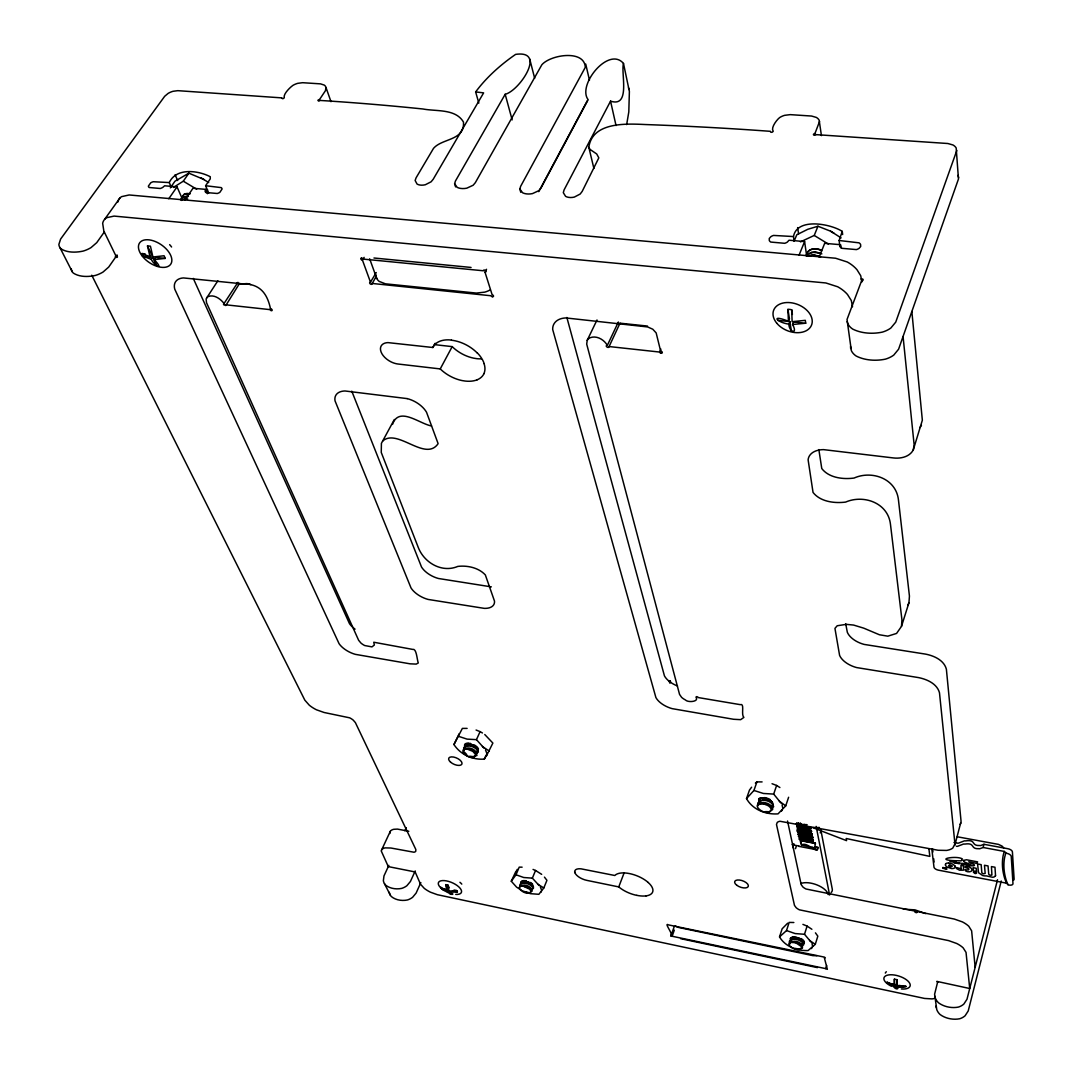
<?xml version="1.0" encoding="UTF-8"?>
<svg xmlns="http://www.w3.org/2000/svg" width="1073" height="1073" viewBox="0 0 1073 1073"><rect width="100%" height="100%" fill="white"/><g stroke="black" fill="none" stroke-linecap="round" stroke-linejoin="round"><path stroke-width="1.5" d="M815.332 844.303L815.319 843.15L800.512 840.454M522.444 886.016C513.337 886.271 526.333 896.398 530.599 892.293L530.88 890.925L529.593 889.155L522.216 885.681L530.357 888.35L532.262 890.939L530.317 892.213M469.625 756.21L474.454 756.8L475.58 754.52L472.831 751.355L466.004 748.578L471.637 749.665L476.13 752.616L476.949 755.486L473.716 756.411M805.729 323.201L805.3 320.344L792.129 321.672L791.686 309.775L789.782 309.4L787.944 309.4L788.414 321.283C770.387 313.987 776.195 322.316 788.87 324.14C789.004 332.456 798.325 334.776 792.585 324.515L793.591 321.967L805.729 323.201L792.585 324.515M794.181 241.291L793.47 236.556C797.038 217.175 830.945 223.975 842.251 231.379L839.126 240.5L839.944 246.844M389.834 833.48L390.317 831.293A17.45 7.591 24.2 0 1 393.764 829.295L397.439 829.094L408.813 831.267M798.151 833.077L803.315 833.694M803.261 840.199L799.519 839.059L803.301 839.958L803.127 838.818L799.318 838.053M803.69 827.685C800.565 827.35 812.274 830.194 810.678 827.31L803.409 826.586L803.194 828.208L797.159 827.095M797.199 830.073C806.976 836.095 806.252 825.647 797.641 827.806M799.157 839.408L805.756 840.642L806.024 839.099M790.01 943.918L790.063 943.046M897.149 987.214L903.077 987.348L906.001 986.208L896.948 985.966L896.907 979.716L895.633 979.367L894.386 979.18L894.439 985.43L886.808 982.144C891.086 983.056 899.67 994.725 897.739 985.068M896.907 979.716L896.948 985.966M237.254 282.736L237.267 283.031A1.395 0.818 32.9 0 0 237.415 283.366C241.17 285.847 245.851 281.85 250.854 284.613M937.762 982.278L936.823 981.379L969.724 988.515L966.035 952.381L963.152 947.848A20.052 9.268 16.8 0 0 956.687 943.475L948.572 940.605L799.398 909.824A9.952 4.641 18.8 0 1 796.126 907.664L794.476 905.384L776.49 824.507L777.228 822.455A10.529 5.217 19.2 0 1 779.95 821.261L938.151 850.259L946.574 850.433A21.527 10.851 16.8 0 0 952.784 848.086L954.943 843.874L939.479 692.756C937.051 683.702 926.965 679.289 918.528 677.6L856.603 667.567A20.105 11.441 18.2 0 1 839.596 655.388L834.942 628.389L837.195 625.76L846.275 624.352L853.572 625.063L863.765 628.161L879.404 634.76L887.814 636.168L896.572 633.432L901.494 626.364L908.952 602.664L909.435 596.078L898.45 499.911C896.129 478.598 871.973 470.068 854.081 478.048C843.056 479.564 828.919 477.887 821.77 468.539L818.847 449.587M954.782 845.444L961.073 821.422L946.386 669.244C944.066 660.217 934.033 655.764 925.623 654.128L864.154 644.417A19.944 11.535 18 0 1 847.321 632.265L845.712 623.789M769.73 811.711C773.392 810.061 769.636 806.145 767.329 805.273C757.699 802.108 773.579 804.173 772.667 809.592L769.81 811.268M800.217 949.176L801.611 948.197L801.424 946.56L794.798 942.134L798.513 943.127L802.416 945.715L802.443 948.022L800.243 948.599M669.901 683.233L670.29 680.926L668.694 680.658M901.494 626.364L901.937 619.805L890.442 524.107C887.881 502.768 863.658 494.304 845.631 502.084C834.486 503.519 820.322 501.788 813.039 492.427L808.117 459.834A22.372 14.325 19.4 0 1 823.541 449.627L893.42 457.943C900.69 458.815 909.569 456.924 913.271 449.936L922.351 420.214L911.849 311.492M814.997 133.548A1.355 0.832 -9.8 0 0 813.642 134.165L813.468 134.447A1.355 0.832 -9.8 0 0 814.233 135.225L814.715 135.252A1.355 0.832 -9.8 0 0 816.084 134.635L947.861 143.514L952.931 144.962A13.801 8.597 -7.3 0 1 956.177 147.98L958.471 179.003L898.584 349.208L893.755 355.096A21.809 14.942 -8 0 1 885.399 359.147C875.836 361.145 864.972 360.474 856.2 356.048A21.782 14.915 -8.1 0 1 851.345 350.63L847.026 319.472L861.539 280.925A1.475 0.979 -8.5 0 0 862.987 280.227L863.135 279.865A1.475 0.979 -8.5 0 0 862.276 278.953L861.753 278.9A1.475 0.979 -8.5 0 0 861.042 279.06M956.834 150.394L895.74 322.128L890.831 328.043A22.117 14.955 -8.1 0 1 882.355 332.12C872.671 334.159 861.686 333.542 852.767 329.129A22.077 14.928 -8.3 0 1 847.858 323.724L847.16 321.618M819.209 257.024L824.681 243.33L840.454 244.698L840.561 246.683A7.095 4.627 -8.9 0 0 842.131 248.332L856.402 249.593A7.095 4.627 -8.8 0 0 859.124 248.306L860.707 246.468L860.586 244.483A7.109 4.641 -8.8 0 0 859.004 242.833L839.126 240.5M392.503 424.425C398.901 405.889 419.382 423.781 431.507 425.954M674.3 930.103L672.114 936.313L670.746 936.206L674.313 926.415M1004.221 851.412L1003.121 855.811A174.872 86.336 13.2 0 0 1004.69 878.398L1006.407 883.146L1008.848 885.037A4.413 2.173 15.7 0 0 1012.979 883.602L1011.249 856.495A4.493 2.253 15.7 0 0 1006.729 853.317L1004.221 851.412L983.136 847.496L980.118 848.622A2.226 1.127 16.1 0 1 978.63 848.689C970.005 849.078 975.518 842.426 964.761 844.089A2.226 1.113 16.3 0 0 963.272 844.143L957.854 846.208A2.213 1.113 16.5 0 1 956.378 846.275M1005.736 853.129L1004.623 857.528A175.06 86.309 13.2 0 0 1006.166 880.101L1007.882 884.849M1001.243 880.987L968.222 1010.954L965.123 1015.742A14.432 12.903 1.9 0 1 959.664 1018.76C953.106 1020.061 945.541 1018.532 940.149 1014.562A14.418 12.889 1.5 0 1 936.783 1009.666L934.596 994.269L937.735 981.647M997.514 879.753L966.988 999.245L963.862 1004.046A14.566 12.97 1.4 0 1 958.35 1007.091C951.738 1008.405 944.119 1006.876 938.66 1002.906A14.539 12.956 1.1 0 1 935.267 997.97L934.744 996.12M983.136 847.496L983.968 844.303L1007.896 848.73A4.48 2.267 15.6 0 1 1012.416 851.895L1014.119 879.055A4.399 2.173 15.7 0 1 1013.475 880.168M520.767 192.308L519.869 189.076L520.62 186.367L585.295 67.344C584.544 49.398 550.65 54.616 541.852 64.756L475.326 182.665L473.153 185.24L466.795 188.177A12.782 7.779 -16.3 0 1 457.192 187.373L454.617 183.724L455.435 181.042L505.182 94.276C519.48 90.816 547.015 49.774 515.617 54.388C500.742 64.608 486.324 77.471 475.647 91.929L478.826 103.102M815.306 844.8L814.622 846.932L818.028 847.576L814.622 846.932M894.439 985.43L894.386 979.18M894.641 986.691L895.231 984.545L887.076 982.814M800.257 841.755L800.297 841.943M465.213 747.599L465.481 746.714C469.049 743.562 476.023 746.097 477.78 750.228L477.056 751.368M626.659 124.602L628.805 111.914L629.382 91.487L623.493 63.468C608.807 45.844 576.885 85.196 588.165 99.682L540.993 188.03L538.861 190.645L532.463 193.609A12.93 7.967 -15.1 0 1 522.631 192.791L519.869 189.076M671.054 935.482C673.308 934.127 663.342 921.935 668.546 924.913L824.386 957.116L825.285 957.773L824.413 958.041L827.363 969.321L825.727 968.637L826.679 965.499M787.662 923.182L782.137 928.802L779.521 936.917C785.315 946.681 797.159 950.973 808.09 950.557L815.292 944.334L817.827 936.152L815.44 932.853M810.987 941.987L804.509 934.288L807.084 926.093L802.912 924.376M817.988 847.388C818.203 855.61 806.346 840.615 801.665 845.135L797.024 822.857M913.271 449.936L914.142 444.906L903.064 336.506M813.28 841.178L813.066 840.119L803.677 838.979L803.918 839.958L807.808 840.789L813.374 840.883L813.173 839.81L809.82 839.234L805.971 839.086L806.118 840.374M816.808 849.601L812.516 847.201M779.521 936.917L786.522 930.573L789.138 922.418L793.846 922.512M815.346 844.116L815.319 843.15M820.228 832.849L821.207 829.805M811.201 830.757C796.018 829.053 800.834 831.146 811.416 831.843L811.295 830.462L797.454 828.369M811.416 831.843L811.295 830.462M803.677 832.903L804.75 832.876L804.911 833.936L803.865 834.07L812.046 834.968C812.435 832.34 804.214 832.433 804.844 834.164M809.82 841.447L809.981 842.251L807.714 840.722M812.046 834.968L811.926 833.587M812.449 837.007L803.06 835.787L803.248 836.94L807.178 837.691L812.663 838.08L812.543 836.712L798.138 834.512M812.663 838.08L812.543 836.712M803.342 839.676L803.127 838.818M803.556 838.67L803.959 840.32M804.911 833.936L798.473 833.359M812.422 847.509L801.665 845.135M803.892 840.038L806.172 840.387M805.313 836.216L805.488 837.275M810.786 828.691L810.678 827.31M801.947 827.028L796.689 825.593M801.196 829.469L797.279 828.879M802.228 826.398L802.604 828.208L797.762 827.296M797.279 826.827L802.014 827.578L796.904 826.626M802.389 826.626L810.571 827.618M802.993 824.52L796.193 823.648M795.522 848.649L796.314 846.248M797.159 830.207L802.041 830.985M803.556 827.887L803.409 826.586M801.424 836.578L801.249 835.438L801.464 836.444M798.916 846.181L798.849 846.06M803.06 832.97L798.004 831.87L803.328 833.399M798.58 835.116C800.914 833.171 803.127 837.691 802.752 836.149M803.516 832.675L803.892 834.472L799.063 833.56M798.768 823.098L798.862 823.916M793.859 843.646L792.987 846.946M799.479 827.203L799.291 826.089L799.506 827.109M800.74 824.694L797.467 824.212M800.123 830.341L799.962 829.188L800.176 830.207M751.61 787.206L749.477 790.09L746.5 798.607C752.71 809.726 765.76 814.729 778.032 813.87L785.731 805.863L788.615 797.252M780.916 802.98L773.687 794.087L776.624 785.463L772.05 783.719M746.5 798.607L753.943 790.466L756.934 781.895L762.098 781.909M521.049 881.765L520.861 883.629M531.497 889.799L531.698 889.289C529.914 885.694 523.865 883.709 520.485 886.11L520.217 886.848M636.785 895.378L634.492 894.828A20.494 9.308 21.2 0 1 625.827 891.529A21.017 9.536 21.2 0 1 618.759 886.902L624.003 873.207M459.15 733.784L453.959 744.541C460.438 754.574 472.522 760.033 484.312 759.107L486.82 754.896M806.413 254.623C808.103 248.426 816.191 247.715 821.18 250.116M788.87 324.14L789.889 321.592L777.818 320.371M788.414 321.283L789.433 318.748L787.944 309.4M800.445 241.881L814.233 235.443L817.961 226.242L830.609 231.205L841.111 237.898M907.812 605.454L908.952 602.664M799.036 255.213L804.602 241.573L789.017 240.218L787.394 242.029A6.988 4.533 -10.3 0 1 784.685 243.303L770.763 242.069A6.975 4.52 -10.5 0 1 769.287 240.446L769.247 238.488L770.883 236.69A6.988 4.533 -10.5 0 1 773.579 235.43L793.47 236.556M522.712 890.925L530.357 893.661L538.887 894.305L543.81 887.961L546.935 880.316L544.44 877.124M539.223 885.627L532.369 878.143L535.534 870.485L533.053 869.425M794.248 240.888L796.77 234.786L807.835 229.273L817.961 226.242M521.666 890.389L516.569 887.13L511.284 881.215L515.952 871.263M511.284 881.215L516.019 874.777L519.211 867.145L522.122 867.172M597.004 319.982L587.213 340.315L586.703 344.111L679.558 694.419L681.556 697.289A10.971 5.861 21.1 0 0 685.312 699.878C687.847 702.869 699.408 701.755 696.028 697.302C695.881 696.136 697.933 696.739 698.134 697.544L740.182 704.639C745.091 702.976 740.719 714.47 743.871 717.421L740.665 719.661L733.556 719.272L672.141 708.636A18.429 9.778 21.4 0 1 655.898 697.544L552.702 329.559A22.694 14.714 26.8 0 1 565.806 317.93L647.623 326.943L652.773 329.21L656.166 332.925L660.66 351.179M390.317 831.293L381.197 850.849L388.292 866.608L415.157 871.96L420.536 884.246L424.264 888.35A17.342 7.337 23.6 0 0 430.501 892.213L437.368 894.694L924.564 998.44L931.941 998.896A19.22 8.557 17.3 0 0 934.047 998.574M454.013 890.04L456.816 890.63L457.393 891.864L449.547 892.32L452.269 894.426L451.237 894.278L443.028 889.893L440.695 887.223L446.824 890.617L447.669 888.699L445.764 884.635L447.924 885.077L449.185 887.787M447.401 891.864L448.246 889.933L441.271 888.457M486.297 756.21L492.869 743.066L484.755 734.522M484.312 759.107L486.096 755.11M420.844 882.583L416.109 893.098L412.622 897.283A13.171 10.582 -28.8 0 1 407.391 899.979C402.026 901.105 395.548 900.126 391.323 896.518A13.158 10.569 -28.9 0 1 389.271 892.28M659.64 352.239L660.901 349.101M415.211 870.927L410.423 881.496L406.895 885.708A13.278 10.623 -28.6 0 1 401.61 888.404C396.219 889.544 389.687 888.578 385.422 884.957A13.265 10.596 -28.7 0 1 383.369 880.705L383.986 875.903L388.855 865.361M484.151 748.243L476.466 739.646L480.087 731.625L476.077 730.029M186.595 199.162L180.438 199.699L184.167 194.28L190.31 193.744M453.959 744.541L462.369 728.406L467.117 728.393M404.883 830.757L406.278 827.752M516.77 870.418L517.266 869.345M618.356 322.034L607.331 345.372C604.153 339.712 596.776 335.299 590.298 337.673A13.372 8.678 26.1 0 0 587.213 340.315M606.406 345.922A1.475 0.966 25.9 0 0 606.486 346.445A1.368 0.885 25.9 0 0 607.72 347.357L608.19 347.411A1.368 0.885 25.9 0 0 609.021 346.727L619.993 323.188L647.515 326.071M540.913 892.2L541.436 891.153M623.493 63.468C620.704 72.977 630.964 107.837 610.55 101.144L564.09 189.908L563.298 192.657L565.605 196.359A10.126 6.29 -14.4 0 0 574.337 197.083L580.171 194.039L582.183 191.396L598.828 157.852L596.682 153.949L590.123 149.482L588.822 147.296C592.417 121.893 626.055 123.623 645.597 124.548C687.27 126.037 728.916 128.264 770.508 131.335L770.454 131.496A1.355 0.832 -10.6 0 0 771.554 132.301A1.65 1.019 -10.6 0 0 772.171 132.207L773.15 131.442A1.65 1.019 -10.6 0 0 773.123 131.054C770.776 128.049 776.155 120.391 779.548 117.654A13.211 8.074 -10.3 0 1 784.618 115.334L790.197 114.637L811.564 116.045L816.298 117.413A13.265 8.128 -9.9 0 1 819.168 120.27L821.435 135.614M960.174 824.426L960.912 822.991M759.523 802.041C762.434 797.601 771.675 799.935 772.855 804.83L772.453 805.488M758.517 804.924C761.495 800.552 769.435 802.872 771.836 806.909M184.811 200.168L192.992 188.258L205.547 189.358L205.091 191.074A6.317 3.675 -20.3 0 0 205.922 192.496L217.256 193.489A6.331 3.675 -20.2 0 0 219.831 192.362L222.071 189.036A6.331 3.688 -20.2 0 0 221.226 187.614L205.6 185.723L208.698 192.992M394.354 419.476L381.411 443.35L381.264 452.471L418.242 547.391C424.17 562.815 441.955 573.156 457.809 566.41C467.399 565.256 478.625 567.671 485.345 574.94L494.492 601.081A18.724 10.046 25.2 0 1 484.285 608.364L428.087 599.431A18.59 9.845 26 0 1 411.013 587.937L335.044 400.873A20.776 11.951 29.4 0 1 344.969 390.974L407.19 398.606M538.753 191.638L587.387 100.567M451.398 340.034L448.38 339.846A28.341 17.396 28.6 0 0 438.522 341.831A29.038 17.825 28.5 0 0 432.862 347.504L387.93 342.609A14.888 8.946 29.7 0 0 380.539 350.013L381.049 351.89A14.995 9.013 29.7 0 0 390.907 361.802A14.807 8.906 29.7 0 0 398.029 364.015L440.238 368.924L452.189 346.619A28.783 17.959 28.7 0 0 462.087 353.889A28.072 17.517 28.7 0 0 473.783 358.181L476.814 358.664A28.367 17.704 28.7 0 0 481.267 358.851M492.279 296.685L492.735 296.738A1.381 0.885 29.1 0 0 493.5 296.014L493.459 295.826A1.381 0.885 29.1 0 0 492.131 294.74L484.996 272.153L486.538 269.283M432.862 347.504L435.128 343.306M376.18 276.485L372.17 283.634A1.355 0.845 31.3 0 1 371.499 284.345L371.057 284.305A1.355 0.845 31.3 0 1 369.823 283.393L369.649 283.017A1.355 0.845 31.3 0 1 370.373 282.347L376.234 272.569M370.534 282.306L362.459 260.162L364.123 257.372M797.534 829.845L801.41 830.489L801.249 829.697M790.935 940.31C793.886 936.796 800.659 938.821 803.033 942.228L801.907 943.704M920.044 427.51L921.452 425.27M237.924 282.333L223.546 304.263A1.408 0.805 32.7 0 0 223.721 304.759L225.799 305.51L239.547 283.42M206.606 298.079L217.859 280.764M205.694 192.402L207.532 189.72M141.918 253.536L143.433 256.393L151.213 259.317C154.539 266.037 164.813 270.758 154.15 259.612L155.652 257.413L165.269 258.392L164.062 255.763L152.929 256.997L150.435 246.213L147.484 245.918L149.992 256.702L141.918 253.536L145.11 253.858M205.6 185.723L210.268 178.883L210.268 176.737C198.237 170.419 176.187 167.468 169.266 182.571L171.184 186.917M149.992 256.702L151.494 254.502L147.484 245.918M151.213 259.317L152.715 257.118L143.152 256.152M173.357 187.48L183.295 181.203L188.861 173.182L204.085 179.553M168.796 198.733L177.032 186.863L164.625 185.79L162.801 187.373A6.277 3.595 -20.9 0 1 160.239 188.486L149.16 187.507A6.277 3.581 -21 0 1 148.382 186.112L150.703 182.839A6.277 3.581 -21 0 1 153.251 181.726L169.266 182.571M781.466 811.067L782.378 809.753M170.325 187.882L174.953 181.23L188.861 173.182M117.131 255.012L108.708 267.056L103.088 272.006A19.073 11.146 -22.6 0 1 95.296 275.453C88.187 276.982 79.643 277.142 73.38 273.132A19.046 11.106 -22.7 0 1 71.261 268.652M104.363 231.929L96.731 242.659L91.017 247.608A19.301 11.106 -22.5 0 1 83.117 251.095C75.955 252.638 67.344 252.852 61 248.842A19.274 11.079 -22.5 0 1 58.881 244.389L60.611 239.064L164.679 96.288L168.139 93.391A11.951 6.559 -19.9 0 1 172.994 91.299L177.796 90.668L281.917 97.884A1.516 0.858 -18.5 0 0 281.837 98.233L282.628 98.676A1.516 0.858 -18.5 0 0 283.178 98.595L284.184 97.898A1.516 0.845 -18.5 0 0 284.251 97.549C283.245 94.29 289.267 88.04 292.808 85.451A12.071 6.787 -18.2 0 1 297.677 83.345L302.599 82.701L320.532 83.868L324.247 85.089A12.098 6.827 -18 0 1 326.044 87.651L330.994 101.694M104.698 219.241L119.787 198.17M811.322 948.599L812.194 947.553M805.944 255.723L811.818 252.101L819.946 253.228M464.26 749.397C467.828 746.258 474.789 748.793 476.573 752.924L475.835 754.064M382.605 441.11C397.251 427.725 425.377 462.342 438.119 443.645L426.544 412.273A20.91 12.246 28.5 0 0 407.19 398.606M181.471 200.45L182.531 199.484M521.558 883.548C524.925 881.134 530.974 883.119 532.745 886.714M755.379 783.075L756.934 781.895M790.506 942.309C794.114 940.122 799.774 941.598 802.161 944.978L802.175 945.621M809.377 253.577L815.332 251.739L821.851 253.885M772.184 808.09L773.646 806.695C772.372 800.793 761.307 797.789 757.739 803.06L758.195 805.622M474.454 756.8C469.438 760.355 456.857 749.504 466.259 748.941M789.701 943.422L789.326 941.276C792.773 937.198 799.935 939.774 803.288 942.966L804.173 942.523M802.403 945.689L803.784 944.642L803.288 942.966M184.395 196.775L187.601 196.01M182.303 196.989L188.446 196.453M983.968 844.303L980.963 845.43A2.226 1.127 16.1 0 1 979.461 845.497C970.85 845.9 976.39 839.234 965.62 840.91A2.226 1.127 16.3 0 0 964.131 840.964L958.726 843.043A2.213 1.113 16.4 0 1 957.237 843.11L953.977 842.506M521.786 881.107L525.998 880.651M761.817 797.749L758.732 800.176L759.188 802.738M769.703 811.725C763.037 815.534 749.008 802.658 763.641 803.395L764.003 804.039M529.727 892.749L525.26 891.998M809.793 255.629L814.072 254.838L820.617 256.997M463.496 749.262L466.004 748.9M806.802 824.963L804.629 825.15M808.13 255.924L813.254 255.039L818.699 256.34M793.068 936.635L790.197 938.54L790.573 940.672M800.203 949.189C794.342 952.1 781.332 941.142 794.798 942.134L795.133 942.724M476.372 753.702L478.37 751.972C476.358 746.982 468.029 743.804 463.71 747.505L464.26 751.06M809.122 840.561L813.374 840.883M806.869 824.654L803.033 824.533M808.492 837.463L812.757 837.772M456.816 890.63L448.97 891.073L447.924 885.077M165.269 258.392L154.15 259.612M758.638 803.959L763.56 803.918M519.869 886.164L522.216 885.976M769.462 811.778L765.505 811.604M531.376 889.651L533.321 888.364C531.296 884.004 524.053 881.523 519.976 884.326L519.788 886.204M790.224 942.443L794.731 942.604M470.256 743.267L465.722 743.991L464.824 747.076M799.962 949.216L794.838 948.344M183.979 198.894L187.695 198.988M903.278 909.166L914.934 909.85L925.744 913.633M816.902 955.721L812.932 955.641L678.686 927.488L675.346 926.053M819.423 827.471L812.838 827.659L846.57 840.669L846.181 838.496L929.835 856.388L928.896 848.649M476.466 739.646L467.063 739.123L458.694 736.386M773.687 794.087L763.386 793.47L753.943 790.466M814.957 133.508L819.571 121.41M532.369 878.143L523.745 877.513L516.019 874.777M471.06 267.445L373.967 258.003M804.509 934.288L795.133 933.564L786.522 930.573M361.494 258.07L361.936 258.124A1.381 0.858 31.9 0 1 363.184 259.089L483.36 270.772A1.395 0.912 29.6 0 1 484.178 270.061L484.58 270.074A1.395 0.912 29.6 0 1 485.881 271.053L485.989 271.402A1.395 0.912 29.6 0 1 485.224 272.153L484.996 272.153M806.628 834.271L812.14 834.66M807.258 837.383L808.023 837.45M807.889 840.481L808.64 840.561M372.116 283.446L491.018 295.759A1.381 0.885 29.1 0 0 492.319 296.698M225.867 304.812L269.752 309.601L271.08 310.647A1.368 0.805 32.1 0 0 272.14 309.936A1.368 0.805 32.1 0 0 270.476 308.729M608.995 346.539L659.587 352.051M434.458 344.634L452.189 346.619M817.425 967.618L680.604 938.66M805.3 836.98L802.228 836.404M948.693 862.96L952.703 864.06L954.89 865.898M491.34 586.864L438.441 578.495A18.442 9.939 26.1 0 1 421.528 567.027L351.783 391.176M362.459 260.162L362.231 260.122A1.381 0.858 31.9 0 1 360.957 259.197L360.81 258.821A1.381 0.858 31.9 0 1 361.507 258.11M668.975 681.69L670.571 681.945L670.29 680.926M957.277 836.779L998.467 844.384L1001.941 846.034A9.295 7.833 0.5 0 1 1003.604 847.898M796.984 824.654L803.583 826.25M796.783 825.271L803.382 826.867M796.622 825.727L801.772 826.693M810.893 828.396L803.637 827.672M798.392 828.705L801.665 829.174L802 831.119M811.51 831.535L804.281 830.81L804.106 829.751M799.479 829.898L803.865 830.717M798.299 830.931L804.307 832.085L805.072 833.6M811.832 833.895L803.65 832.997M797.078 831.454L804.656 833.144M798.205 832.889L803.261 833.627M798.942 834.056L804.938 835.196L805.716 836.712M798.084 834.646L802.953 835.424L803.275 837.356L798.46 836.43M915.202 912.372L916.758 912.667M798.835 836.082L802.698 836.725M798.5 836.31L805.126 837.544L805.38 836.001M799.586 837.168C803.1 834.593 810.839 842.09 802.872 839.515M799.412 837.718L805.944 839.314M799.237 838.228L803.14 839.18M800.606 840.146L810.075 841.943M800.606 840.669L815.212 843.445M1006.407 883.146L938.419 870.163A4.332 2.133 16.8 0 1 933.979 867.118L931.807 848.85M792.102 844.706L798.513 845.94M798.768 846.329L817.197 849.856M618.759 886.915L586.851 880.37A10.69 4.815 21.9 0 1 574.927 872.738M672.141 936.246L825.727 968.637M453.195 890.979L457.393 891.864M899.375 985.416L905.934 986.798M916.852 912.385L915.269 911.929M196.667 189.183L183.295 181.203M828.436 244.108L814.233 235.443M543.81 887.961L537.667 884.125M535.534 870.485L541.677 874.347M815.292 944.334L809.565 940.458M489.288 751.073L482.394 746.486M807.084 926.093L811.885 929.272M200.785 177.662L208.698 182.571M480.087 731.625L482.448 732.98M830.609 231.205L834.11 233.31M785.731 805.863L779.32 801.182M776.624 785.463L779.897 787.528M466.755 754.56L464.676 752.414M115.294 256.662L116.421 257.359A1.395 0.778 34.5 0 0 117.359 256.621A1.395 0.778 34.5 0 0 115.656 255.401M224.217 303.726C220.743 299.032 214.292 294.176 208.229 296.537A12.822 7.337 32.7 0 0 206.15 299.085L206.512 302.707L358.637 640.286L360.957 643.076A10.395 5.191 26.2 0 0 364.726 645.544L371.969 646.885L374.343 645.007L373.753 642.231L412.582 649.38C416.592 648.159 416.914 659.224 418.269 662.966L416.23 664.093L410.074 663.825L355.324 654.342A17.49 8.664 26.4 0 1 339.081 643.706L174.738 289.133A21.795 12.393 33.2 0 1 183.47 277.934L242.096 283.808C258.754 283.607 266.962 292.017 270.49 308.756M793.537 848.287L793.068 847.281M540.416 887.13L541.543 889.933M485.506 750.014L486.86 753.394M59.9 247.541L72.293 271.818M384.483 883.683L390.384 895.244M91.755 275.224L304.826 700.146L309.306 705.216A19.569 9.161 26.2 0 0 316.428 709.776L324.073 712.485L349.65 717.824A9.697 4.52 25.7 0 1 353.205 720.104L355.391 722.612L415.841 849.508L415.761 851.251A8.892 3.849 24.1 0 1 413.977 852.23L390.907 848.019L385.086 847.885A17.557 7.498 24.1 0 0 381.639 849.843M475.647 91.929L483.628 92.868L433.224 179.231L431.118 181.793L425.324 184.744A9.872 5.955 -17 0 1 417.062 184.06L415.13 180.479L416.083 177.823L433.492 148.396C442.224 138.122 464.73 140.831 463.482 122.094C455.676 108.561 436.456 111.565 422.977 108.99C388.775 105.462 354.506 102.592 320.197 100.446L318.788 101.144L317.903 100.433A1.381 0.778 -18 0 1 318.158 100.084L318.949 99.655A1.516 0.858 -18 0 1 319.499 99.574L325.374 90.789L326.044 87.651M115.669 255.428L103.826 230.99L102.659 223.278A26.53 15.009 34.9 0 1 106.442 217.739L114.087 216.089L825.861 282.964L837.731 286.786A28.837 20.266 20.6 0 1 847.469 294.458L851.318 300.547L852.525 306.784M152.715 257.118L156.685 265.608M448.246 889.933L450.137 893.97M193.274 278.39L349.476 623.641A17.356 8.758 26.5 0 0 355.056 629.154M177.032 186.863L182.128 198.451M175.1 174.751L177.649 180.532M205.547 189.358L207.411 193.717M958.041 175.328L958.699 177.756M446.824 890.617L445.764 884.635M811.993 943.516L812.596 946.332M369.675 258.834L376.757 278.457M628.496 87.812L629.086 89.475M782.056 804.804L782.794 808.237M454.617 183.724L455.596 186.917M505.182 94.276L512.156 119.908M566.866 317.474L664.442 675.869A18.281 9.872 21.4 0 0 677.506 685.969M529.727 59.015L534.662 78.249M588.822 147.296L593.892 168.448M585.724 64.058L589.479 80.22M610.55 101.144L616.036 125.554M574.618 871.678L574.846 872.671M787.542 821.006L801.169 884.568L802.792 886.861A9.885 4.694 18.8 0 0 806.038 889.007L954.326 919.065L962.374 921.895A19.904 9.375 16.7 0 1 968.785 926.267L971.628 930.827L975.156 967.283M796.917 823.165L801.558 845.43M798.607 823.018L798.822 824.051M800.471 823.232L800.699 824.319L800.445 823.326M804.401 824.399L807.285 839.394M803.985 829.952L804.2 831.025M816.164 826.398L829.59 895.003M820.872 830.1L832.259 889.061A15.102 7.176 18.6 0 1 831.079 892.588M789.889 321.592L791.351 330.833M895.231 984.545L895.888 988.609M791.686 309.775L792.41 314.443M797.641 227.583L798.58 233.901M804.602 241.573L806.668 255.79M619.993 323.188L620.02 323.375A1.355 0.899 26 0 1 619.188 324.073L618.732 324.033A1.355 0.899 26 0 1 617.498 323.107M840.454 244.698L840.87 247.876M842.251 231.379L842.654 234.544M861.887 281.971L860.72 275.721L856.938 269.645A28.542 20.36 20.5 0 0 847.308 262L835.572 258.231L129.149 194.964L121.531 196.654A26.289 15.129 35.2 0 0 117.722 202.234M932.504 848.716L932.906 852.042M933.684 858.682L934.073 862.008M375.952 274.876L376.127 276.713A19.663 12.366 -18.2 0 0 379.212 281.421L385.408 283.822L476.412 293.077L484.768 292.138A19.944 12.782 -16.7 0 0 490.281 289.911M936.125 1005.964L936.26 1007.815M850.527 346.391L850.661 348.537M945.635 863.913A4.963 2.454 16.6 0 1 948.653 863.014M954.89 865.911A5.03 2.481 16.6 0 1 953.32 868.459A4.989 2.468 16.6 0 1 951.282 868.5L947.164 867.064A4.963 2.454 16.6 0 1 945.393 864.986A5.03 2.481 16.6 0 1 945.715 863.913M648.172 882.475A20.722 9.402 21.2 0 1 651.727 893.46A20.964 9.523 21.2 0 1 646.026 895.901M646.094 895.875A20.722 9.402 21.2 0 1 636.852 895.351M574.712 871.772A10.69 4.815 21.9 0 1 580.976 868.822L614.829 875.501A21.017 9.536 21.2 0 1 619.59 873.234A20.494 9.308 21.2 0 1 627.236 873.194L629.516 873.583A20.843 9.456 21.2 0 1 648.172 882.449M477.096 379.829A28.636 17.584 28.5 0 1 465.092 381.049L462.034 380.566A28.327 17.383 28.5 0 1 450.244 376.221A29.038 17.839 28.5 0 1 440.238 368.924M451.492 340.221A28.636 17.584 28.5 0 1 477.23 352.99M484.124 363.774A28.636 17.584 28.5 0 1 483.91 373.699M483.977 373.632A28.971 17.798 28.5 0 1 477.096 379.829M660.66 351.153A1.435 0.952 24.6 0 1 662.296 352.427A1.435 0.952 24.6 0 1 660.874 353.165M606.406 345.962A1.368 0.885 25.9 0 1 607.331 345.412M477.284 352.869A28.555 17.53 28.5 0 1 484.205 363.707M660.874 353.165A1.381 0.912 24.6 0 1 659.64 352.239M169.628 244.644A18.818 10.743 34.3 0 1 171.586 247.005M182.625 197.472A9.778 5.794 35 0 1 189.331 193.663M891.368 986.221A13.708 6.116 17.6 0 1 887.009 975.29A13.708 6.116 17.6 0 1 907.932 981.03A13.708 6.116 17.6 0 1 901.4 988.984M896.907 988.22A13.708 6.116 17.6 0 1 894.627 987.549M885.319 973.09A13.694 6.13 17.6 0 1 886.365 971.762M806.775 255.401A10.515 7.565 21.4 0 1 811.537 249.285A10.515 7.565 21.4 0 1 821.73 250.787M807.245 255.857A10.515 7.565 21.4 0 1 807.406 252.41M444.142 890.456A12.474 5.298 23.4 0 1 440.99 880.799A12.474 5.298 23.4 0 1 458.842 886.915A12.474 5.298 23.4 0 1 455.73 894.426M452.94 894.024A12.474 5.298 23.4 0 1 449.936 893.192M459.928 882.301A12.46 5.311 23.4 0 1 461.779 884.112M758.839 798.916A7.98 4.01 19.5 0 1 760.596 797.762M764.526 797.574A7.98 4.01 19.5 0 1 770.052 799.506M758.611 799.586A7.98 4.01 19.5 0 1 764.875 798.339A7.98 4.01 19.5 0 1 772.265 802.108M759.456 799.251A7.377 3.702 19.5 0 1 768.697 799.519A7.377 3.702 19.5 0 1 772.506 805.582M464.716 744.649A7.538 3.621 24 0 1 468.378 743.146M474.507 745.064A7.538 3.621 24 0 1 478.451 748.927M464.435 745.279A7.538 3.621 24 0 1 469.572 743.951A7.538 3.621 24 0 1 476.734 747.546M466.903 743.911A6.975 3.353 24 0 1 474.789 745.963A6.975 3.353 24 0 1 477.767 750.993M800.834 883.508A16.028 7.578 18.7 0 1 817.17 884.997A16.028 7.578 18.7 0 1 828.208 894.587M801.062 938.54A7.256 3.286 18.9 0 1 803.972 943.341M803.449 941.034A6.143 2.776 18.9 0 1 803.006 942.402M790.613 938.258A7.27 3.286 18.9 0 1 796.367 937.48A7.27 3.286 18.9 0 1 803.073 940.833M790.908 939.479A6.72 3.045 18.9 0 1 791.378 937.976M793.43 937.225A6.72 3.045 18.9 0 1 801.276 939.358A6.72 3.045 18.9 0 1 803.208 943.623M522.484 880.826A6.867 3.018 22.5 0 1 524.71 880.651M530.33 882.449A6.867 3.018 22.5 0 1 532.584 884.072M533.603 887.787A6.867 3.004 22.5 0 1 532.369 888.672M521.009 882.314A6.867 3.004 22.5 0 1 525.837 881.443A6.867 3.004 22.5 0 1 532.329 884.662M521.719 882.046A6.358 2.79 22.5 0 1 529.163 882.462A6.358 2.79 22.5 0 1 533.147 887.465M951.952 865.991L951.644 866.595A1.77 0.872 16.6 0 1 949.404 866.34A1.811 0.899 16.6 0 1 948.612 865.656L949.618 864.784L951.952 865.991M946.44 867.963L946.909 869.237L945.34 868.942L946.44 867.963M963.313 860.466L964.359 861.995L970.931 864.704L961.676 863.282L961.14 864.1L970.368 865.737L973.882 865.831L974.525 864.999L968.704 861.807L976.631 863.389L977.637 861.887L966.491 859.768L963.313 860.466M800.592 832.366L800.941 833.6L800.565 832.447M801.893 838.536L802.228 839.81L801.853 838.67M965.123 869.868C965.15 872.671 973.962 872.59 971.669 868.862C969.724 865.254 960.147 866.515 967.967 868.352A1.449 0.724 16.3 0 1 968.932 869.063L968.476 869.908L965.123 869.868M954.809 860.707C933.483 859.701 956.405 855.127 962.374 858.937L961.153 860.854L954.809 860.707M973.452 872.054L974.566 873.315A1.972 0.979 16.2 0 0 975.786 873.543C978.281 873.087 974.552 870.9 973.452 872.054M945.286 867.722L944.723 868.795L944.025 867.923C942.55 870.123 942.885 865.509 943.288 868.231L945.286 867.722M995.543 875.756L994.161 876.949A5.217 2.575 16 0 1 992.351 877.218L986.221 875.863A5.325 2.629 16.1 0 1 982.546 875.447L978.522 872.711L977.57 863.966L981.138 864.637L981.862 872.899L983.284 873.798L985.162 873.462L984.478 865.267L988.045 865.938L988.729 874.2L989.574 874.884A1.73 0.858 16 0 0 991.908 874.951L991.439 866.582L994.979 867.239L995.543 875.756M959.825 862.907L959.289 863.765L953.937 862.625L959.825 862.907M961.153 868.768L956.419 867.547A3.796 1.878 16.4 0 0 956.539 868.567L959.53 870.19L963.406 870.176L963.594 865.911L960.925 865.401L961.153 868.768M976.51 871.45L973.56 871.075L973.063 867.681L976.215 868.272L976.51 871.45M955.761 861.78L950.249 861.485L955.761 861.78M736.843 885.305A7.216 3.38 19.7 0 0 748.216 886.553A7.216 3.38 19.7 0 0 739.418 880.021A7.216 3.38 19.7 0 0 736.843 885.305M450.526 762.112A7.203 3.407 24.1 0 0 461.792 764.284A7.203 3.407 24.1 0 0 453.624 757.055A7.203 3.407 24.1 0 0 450.526 762.112M141.824 255.535A18.858 10.73 34.3 0 0 170.54 264.454A18.858 10.73 34.3 0 0 153.09 240.728A18.858 10.73 34.3 0 0 141.824 255.535M776.825 323.268A20.347 14.097 21.5 0 0 810.611 326.876A20.347 14.097 21.5 0 0 790.425 302.666A20.347 14.097 21.5 0 0 776.825 323.268"/></g></svg>
